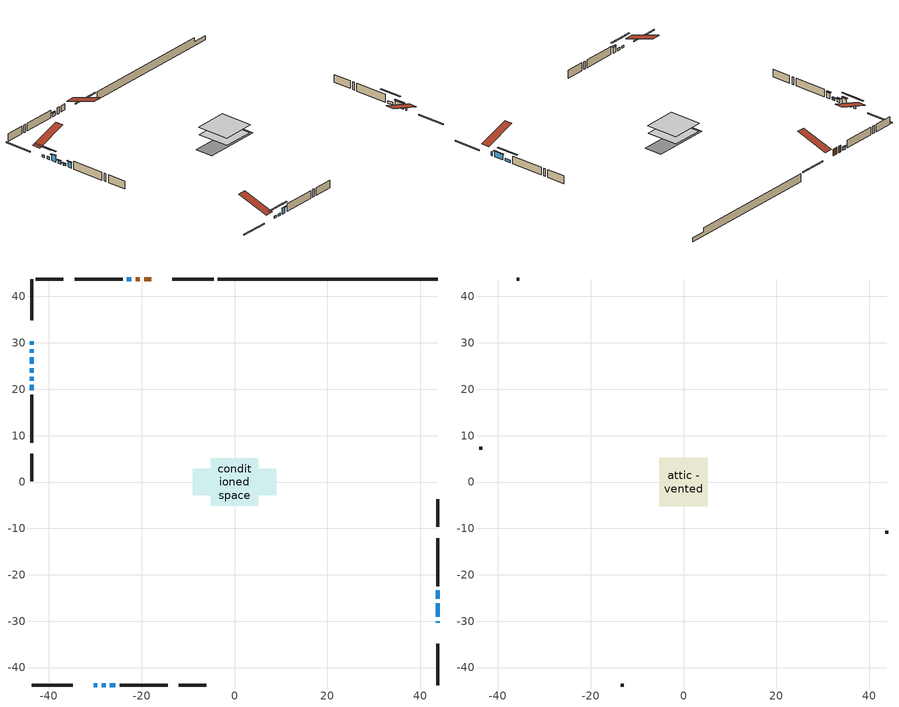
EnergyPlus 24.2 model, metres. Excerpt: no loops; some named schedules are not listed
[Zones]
conditioned space
 floor adiabatic (AdiabaticFloorConstruction): -5.09,-5.09 -5.09,5.09 5.09,5.09 5.09,-5.09 z1.3
 floor foundation (Slab1 construction): -9.03,-2.81 -9.03,2.81 9.03,2.81 9.03,-2.81 z-1.14
 wall outside (RimJoist1 construction): -4.53,43.75 -13.4,43.75 / -43.75,-43.75 -34.87,-43.75 / -43.75,43.75 -43.75,34.87 / 43.75,-43.75 43.75,-34.87 z1.3:1.6
 wall outside (AdiabaticWallConstruction 1): -17.92,43.75 -19.5,43.75 / -20.42,43.75 -21.28,43.75 z1.3:3.33
 wall outside (AdiabaticWallConstruction): 43.75,-30.35 43.75,-30 z1.3:2.52; -30.35,-43.75 -29.59,-43.75 / -43.75,30.35 -43.75,29.59 z1.3:2.04; -28.66,-43.75 -27.8,-43.75 z1.3:2.01; -43.75,28.66 -43.75,27.85 z1.3:2.12; 43.75,-29.08 43.75,-26.1 z1.3:3.03; -22.21,43.75 -23.18,43.75 / -43.75,24.54 -43.75,23.57 z1.3:2.27; -26.87,-43.75 -25.7,-43.75 / -43.75,20.93 -43.75,19.76 z1.3:3.08; -43.75,26.92 -43.75,25.47 z1.3:3.26; -43.75,22.65 -43.75,21.86 z1.3:1.86; 43.75,-25.18 43.75,-23.34 z1.3:2.09
 wall outside (Wall1 construction): -24.11,43.75 -34.45,43.75 / -24.77,-43.75 -14.43,-43.75 / -43.75,18.84 -43.75,8.49 / 43.75,-22.42 43.75,-12.07 z1.3:3.74
 wall outside (Wall3 construction): -36.9,43.75 -42.82,43.75 / -11.98,-43.75 -6.06,-43.75 / -43.75,6.04 -43.75,0.12 / 43.75,-9.62 43.75,-3.7 z1.3:3.74
 wall foundation (FoundationWall1 construction): -3.6,43.75,-1.14 -3.6,43.75,1.3 39.02,43.75,1.3 39.02,43.75,0.12 43.75,43.75,0.12 43.75,43.75,-1.14
 window (WindowConstruction 7): 43.75,-30.35 43.75,-30 z1.3:2.52
 window (WindowConstruction 9): -30.35,-43.75 -29.59,-43.75 z1.3:2.04
 window (WindowConstruction 10): -28.66,-43.75 -27.8,-43.75 z1.3:2.01
 window (WindowConstruction 11): -43.75,30.35 -43.75,29.59 z1.3:2.04
 window (WindowConstruction 12): -43.75,28.66 -43.75,27.85 z1.3:2.11
 window (WindowConstruction): 43.75,-29.08 43.75,-26.1 z1.3:3.03
 window (WindowConstruction 1): -22.21,43.75 -23.18,43.75 z1.3:2.27
 window (WindowConstruction 2): -26.87,-43.75 -25.7,-43.75 z1.3:3.08
 window (WindowConstruction 3): -43.75,26.92 -43.75,25.47 z1.3:3.26
 window (WindowConstruction 4): -43.75,24.54 -43.75,23.58 z1.3:2.27
 window (WindowConstruction 5): -43.75,22.65 -43.75,21.86 z1.3:1.86
 window (WindowConstruction 6): -43.75,20.93 -43.75,19.76 z1.3:3.08
 window (WindowConstruction 8): 43.75,-25.17 43.75,-23.35 z1.3:2.09
 door (Door): -17.92,43.75 -19.5,43.75 z1.3:3.33
 door (Door 1): -20.42,43.75 -21.28,43.75 z1.3:3.33
 ceiling adiabatic (AdiabaticFloorConstruction): 5.09,-5.09 5.09,5.09 -5.09,5.09 -5.09,-5.09 z1.3
attic - vented
 floor to conditioned space (Floor1 construction Reversed): -5.18,-5.18 -5.18,5.18 5.18,5.18 5.18,-5.18 z3.74
 wall outside (Wall2 construction): -35.38,43.75 -35.97,43.75 / -13.5,-43.75 -12.91,-43.75 / -43.75,7.56 -43.75,6.97 / 43.75,-11.14 43.75,-10.55 z1.3:3.74
 roof outside (Roof1 construction): -16.99,43.75,3.74 -16.99,33.65,7.1 -14.33,33.65,7.1 -14.33,43.75,3.74; -31.28,-43.75,3.74 -31.28,-33.65,7.1 -33.94,-33.65,7.1 -33.94,-43.75,3.74; -43.75,31.28,3.74 -33.65,31.28,7.1 -33.65,33.94,7.1 -43.75,33.94,3.74; 43.75,-31.28,3.74 33.65,-31.28,7.1 33.65,-33.94,7.1 43.75,-33.94,3.74
shading: -26.93,-43.75 -33.01,-43.75 -33.01,-44.16 -26.93,-44.16 z4.7; -25.14,-43.75 -31.32,-43.75 -31.32,-44.16 -25.14,-44.16 z4.67; -43.75,26.93 -43.75,33.01 -44.16,33.01 -44.16,26.93 z4.7; -43.75,25.19 -43.75,31.32 -44.16,31.32 -44.16,25.19 z4.77; 43.75,-25.9 43.75,-29.28 44.16,-29.28 44.16,-25.9 z3.23; -23.38,43.75 -22.01,43.75 -22.01,44.16 -23.38,44.16 z2.47; -25.5,-43.75 -27.07,-43.75 -27.07,-44.16 -25.5,-44.16 z3.28; -43.75,25.27 -43.75,27.12 -44.16,27.12 -44.16,25.27 z3.46; -43.75,23.37 -43.75,24.74 -44.16,24.74 -44.16,23.37 z2.47; -43.75,21.66 -43.75,22.85 -44.16,22.85 -44.16,21.66 z2.06; -43.75,19.56 -43.75,21.13 -44.16,21.13 -44.16,19.56 z3.28; 43.75,-20.68 43.75,-27.84 44.16,-27.84 44.16,-20.68 z4.75
[Building]
Building 1: Terrain=Suburbs
[Site:Location]
Muskoka_ON: Latitude {deg}=44.97; Longitude {deg}=-79.3; Time Zone {hr}=-5; Elevation {m}=282; Keep Site Location Information=Yes
[Site:GroundTemperature:Shallow]
1.23063, -0.843289, -1.00938, -0.0251953, 3.92574, 7.85827, 11.2676, 13.4273, 13.6107, 11.8542, 8.53183, 4.71994
[Site:WaterMainsTemperature]
Calculation Method=Schedule; Temperature Schedule=mains temperature schedule
[Material] Roughness=Rough; Thermal Absorptance=0.9
Name | Thickness {m} | Conductivity {W/m-K} | Density {kg/m3} | Specific Heat {J/kg-K} | Solar Absorptance | Visible Absorptance
asphalt or fiberglass shingles | 0.00635 | 0.162714 | 1121.4 | 1465.45 | 0.4 | 0.4
ceiling loosefill ins | 0.169333 | 0.0480833 | 16.02 | 1046.75 | 0.7 | 0.7
ceiling stud and cavity | 0.1397 | 0.826401 | 65.682 | 1177.47 | 0.7 | 0.7
concrete 4.0 in. | 0.1016 | 1.803125 | 2242.8 | 837.4 | 0.7 | 0.7
concrete 8.0 in. | 0.2032 | 1.803125 | 2242.8 | 837.4 | 0.7 | 0.7
door material | 0.04445 | 0.053851 | 512.64 | 1214.23 | 0.7 | 0.7
door material 1 | 0.04445 | 0.188738 | 512.64 | 1214.23 | 0.7 | 0.7
floor covering | 0.0127 | 0.0433444 | 54.468 | 1339.84 | 0.6 | 0.6
floor rigid ins; wall rigid ins 1 | 0.512978 | 0.029427 | 32.04 | 1214.23 | 0.7 | 0.7
floor stud and cavity | 0.1397 | 1.75129 | 37.0049 | 1207.88 | 0.7 | 0.7
furniture material conditioned space 1 | 0.1524 | 0.115458 | 640.8 | 1214.23 | 0.6 | 0.6
gypsum board | 0.0127 | 0.160291 | 801 | 837.4 | 0.6 | 0.6
osb sheathing 0.5 in. | 0.0127 | 0.115458 | 512.64 | 1214.23 | 0.7 | 0.7
osb sheathing 0.75 in. | 0.01905 | 0.115458 | 512.64 | 1214.23 | 0.7 | 0.7
osb sheathing 2.0 in. | 0.0508 | 0.115458 | 512.64 | 1214.23 | 0.7 | 0.7
rim joist rigid ins; wall rigid ins | 0.051816 | 0.029427 | 32.04 | 1214.23 | 0.7 | 0.7
rim joist stud and cavity | 0.0508 | 0.0402046 | 125.044 | 1163.47 | 0.6 | 0.6
wall stud and cavity | 0.1397 | 0.193984 | 139.0536 | 1170.24 | 0.7 | 0.7
wall stud and cavity 1 | 0.0889 | 6.9971 | 50.32683 | 1063.81 | 0.6 | 0.6
wall stud and cavity 2 | 0.1397 | 0.255425 | 139.0536 | 1170.24 | 0.7 | 0.7
wall stud and cavity 3 | 0.0889 | 0.380278 | 52.3479 | 1209.89 | 0.7 | 0.7
wall stud and cavity 4 | 0.0889 | 0.391764 | 83.0341 | 1211.67 | 0.7 | 0.7
wood siding | 0.0254 | 0.102417 | 544.68 | 1172.36 | 0.4 | 0.4
wood siding 1 | 0.00254 | 0.102417 | 544.68 | 1172.36 | 0.4 | 0.4
wood siding 2; wood siding 3; wood siding 4 | 0.0254 | 0.102417 | 544.68 | 1172.36 | 0.7 | 0.7
[WindowMaterial:SimpleGlazingSystem]
Name | U-Factor {W/m2-K} | Solar Heat Gain Coefficient
WindowMaterial | 2.03386 | 0.66
WindowMaterial 1 | 2.217259 | 0.6
WindowMaterial 10 | 3.30573 | 0.62
WindowMaterial 2 | 2.11733 | 0.63
WindowMaterial 3 | 2.08155 | 0.65
WindowMaterial 4 | 2.3558 | 0.55
WindowMaterial 5 | 1.828316 | 0.39
WindowMaterial 6 | 2.25928 | 0.59
WindowMaterial 7 | 2.30186 | 0.57
WindowMaterial 8 | 2.28767 | 0.58
WindowMaterial 9 | 3.30573 | 0.61
[Construction]
AdiabaticFloorConstruction: floor stud and cavity, floor rigid ins, osb sheathing 0.75 in., floor covering
AdiabaticWallConstruction: wood siding 3, wall rigid ins 1, wall stud and cavity 3, gypsum board
AdiabaticWallConstruction 1: wood siding 4, wall rigid ins 1, wall stud and cavity 3, gypsum board
Door: door material
Door 1: door material 1
Floor1 construction Reversed: gypsum board, ceiling stud and cavity, ceiling loosefill ins
FoundationWall1 construction: concrete 8.0 in.
furniture construction conditioned space 1: furniture material conditioned space 1
PartitionWallConstruction: gypsum board, wall stud and cavity 4, gypsum board
RimJoist1 construction: wood siding 2, rim joist rigid ins, osb sheathing 2.0 in., rim joist stud and cavity
Roof1 construction: asphalt or fiberglass shingles
Slab1 construction: concrete 4.0 in.
Wall1 construction: wood siding, wall rigid ins, osb sheathing 0.5 in., wall stud and cavity, gypsum board
Wall2 construction: wood siding 1, wall stud and cavity 1
Wall3 construction: wood siding, wall rigid ins, osb sheathing 0.5 in., wall stud and cavity 2, gypsum board
WindowConstruction: WindowMaterial
WindowConstruction 1; WindowConstruction 4: WindowMaterial 1
WindowConstruction 10: WindowMaterial 8
WindowConstruction 11: WindowMaterial 9
WindowConstruction 12: WindowMaterial 10
WindowConstruction 2; WindowConstruction 6: WindowMaterial 2
WindowConstruction 3: WindowMaterial 3
WindowConstruction 5: WindowMaterial 4
WindowConstruction 7: WindowMaterial 5
WindowConstruction 8: WindowMaterial 6
WindowConstruction 9: WindowMaterial 7
[Zone] Multiplier=1; Part of Total Floor Area=Yes
Name | Volume {m3}
attic - vented | 58.7519
conditioned space | 535.1
[Space]
Name | Zone | Volume {m3}
attic - vented 1 | attic - vented | 58.7519
conditioned space 1 | conditioned space | 535.1
[ZoneInfiltration:EffectiveLeakageArea]
infil attic - vented 1: Zone or Space=attic - vented 1; Schedule=Always On Discrete; Effective Air Leakage Area {cm2}=4373.29; Stack Coefficient=0.000403654; Wind Coefficient=1.35745e-05
[ZoneMixing]
whole house fan mix: Zone or Space=attic - vented; Schedule=Always On Continuous; Design Flow Rate Calculation Method=Flow/Zone; Design Flow Rate {m3/s}=0; Source Zone or Space=conditioned space
[SurfaceProperty:ExposedFoundationPerimeter]
Slab1: Exposed Perimeter Calculation Method=TotalExposedPerimeter; Total Exposed Perimeter {m}=47.347
[InternalMass] Zone or ZoneList=conditioned space; Space or SpaceList=conditioned space 1
Name | Construction | Surface Area {m2}
furniture mass conditioned space 1 | furniture construction conditioned space 1 | 82.0959
partition wall mass | PartitionWallConstruction | 205.24
[Lights]
interior lighting: Zone or ZoneList or Space or SpaceList=conditioned space 1; Schedule=interior lighting schedule; Design Level Calculation Method=LightingLevel; Lighting Level {W}=343.2; Return Air Fraction=0; Fraction Radiant=0.6; Fraction Visible=0.2; Fraction Replaceable=1
[People]
occupants: Zone or ZoneList or Space or SpaceList=conditioned space 1; Number of People Schedule=occupants schedule; Number of People Calculation Method=People; Number of People=3; Fraction Radiant=0.314171; Sensible Heat Fraction=0.56303; Activity Level Schedule=occupants activity schedule; Carbon Dioxide Generation Rate {m3/s-W}=0; Enable ASHRAE 55 Comfort Warnings=No; Mean Radiant Temperature Calculation Type=EnclosureAveraged
[ElectricEquipment] Zone or ZoneList or Space or SpaceList=conditioned space 1; Design Level Calculation Method=EquipmentLevel
Name | Schedule | Design Level {W} | Fraction Latent | Fraction Radiant | Fraction Lost
clothes dryer | clothes dryer schedule | 140.772 | 0.015 | 0.081 | 0.85
clothes washer | clothes washer schedule | 32.1985 | 0.03 | 0.162 | 0.7
cooking range | cooking range schedule | 215.147 | 0.08 | 0.432 | 0.2
dishwasher | dishwasher schedule | 66.8632 | 0.3 | 0.18 | 0.4
fridge | fridge schedule | 72.9452 | 0 | 0.6 | 0
mech vent house fan | mech vent house fan schedule | 0.95 | 0 | 0 | 1
mech vent house fan cfis | mech vent house fan cfis schedule | 0 | 0 | 0 | 0
misc plug loads | misc plug loads schedule | 494.7 | 0.045 | 0.513 | 0.1
whole house fan | Always On Discrete | 0 | 0 | 0 | 1
[OtherEquipment] Zone or ZoneList or Space or SpaceList=conditioned space 1; Design Level Calculation Method=EquipmentLevel
Name | Fuel Type | Schedule | Design Level {W} | Fraction Latent | Fraction Radiant | Fraction Lost
clothes dryer 1 | Electricity | clothes dryer schedule | 0 | 0.015 | 0.081 | 0.85
cooking range 1 | Electricity | cooking range schedule | 0 | 0.08 | 0.432 | 0.2
general water use latent | None | general water use schedule | 62.594 | 1 | 0 | 0
general water use sensible | None | general water use schedule | -61.6891 | 0 | 0.6 | 0
mech vent house fan latent load | None | Always On Discrete | 0 | 1 | 0 | 0
mech vent house fan sensible load | None | Always On Discrete | 0 | 0 | 0 | 0
water heater energy adjustment1 | Electricity | Always On Discrete | 0.01 | 0 | 0 | 1
[ZoneInfiltration:DesignFlowRate] Zone or ZoneList or Space or SpaceList=conditioned space 1; Schedule=Always On Discrete; Design Flow Rate Calculation Method=Flow/Zone; Design Flow Rate {m3/s}=0
infil flow; natural vent flow; whole house fan flow
[ZoneControl:Thermostat]
conditioned space Thermostat: Zone or ZoneList=conditioned space; Control Type Schedule=conditioned space Thermostat Schedule; Control 1=conditioned space temperature setpoint; Temperature Difference Between Cutout And Setpoint {deltaC}=0
[ThermostatSetpoint:DualSetpoint]
conditioned space temperature setpoint: Heating Setpoint Temperature Schedule=heating setpoint; Cooling Setpoint Temperature Schedule=cooling setpoint
[Zone equipment]
conditioned space: electric baseboard
[Foundation:Kiva]
Foundation Kiva 1: Initial Indoor Air Temperature {C}=18; Wall Height Above Grade {m}=1.299972; Wall Depth Below Slab {m}=0.2032
[Foundation:Kiva:Settings]
Soil Conductivity {W/m-K}=0.849921; Soil Density {kg/m3}=1842.3; Soil Specific Heat {J/kg-K}=418.7; Ground Solar Absorptivity=0.9; Ground Thermal Absorptivity=0.9; Ground Surface Roughness {m}=0.03; Far-Field Width {m}=40; Deep-Ground Boundary Condition=ZeroFlux; Deep-Ground Depth {m}=40; Minimum Cell Dimension {m}=0.2; Maximum Cell Growth Coefficient=3; Simulation Timestep=Timestep
[Exterior:Lights]
exterior lighting: Schedule=exterior lighting schedule; Design Level {W}=75.6
[EnergyManagementSystem:Sensor] Output:Variable or Output:Meter Index Key=conditioned space
Name | Output:Variable or Output:Meter
conditioned_space_clg_unmet_s | Zone Cooling Setpoint Not Met Time
conditioned_space_htg_unmet_s | Zone Heating Setpoint Not Met Time
fridge_tin_s; tin_s; tin_s_1 | Zone Mean Air Temperature
tout_s | Zone Outdoor Air Drybulb Temperature
win_s | Zone Air Humidity Ratio
[Schedule:Constant]
Name | Hourly Value
Always On Continuous; mech vent house fan schedule; mech vent house fan cfis schedule; Always On Discrete | 1
occupants activity schedule | 117.228
fridge schedule | 0
[Schedule:Week:Daily]
interior lighting schedule Week Rule - Jan1-Jan27: interior lighting schedule day, interior lighting schedule day, interior lighting schedule day, interior lighting schedule day, interior lighting schedule day, interior lighting schedule day, interior lighting schedule day, interior lighting schedule default day, interior lighting schedule default day, interior lighting schedule default day, interior lighting schedule default day, interior lighting schedule default day
interior lighting schedule Week Rule - Jan28-Feb3: interior lighting schedule day, interior lighting schedule day, interior lighting schedule day, interior lighting schedule day, interior lighting schedule day 1, interior lighting schedule day 1, interior lighting schedule day 1, interior lighting schedule default day, interior lighting schedule default day, interior lighting schedule default day, interior lighting schedule default day, interior lighting schedule default day
interior lighting schedule Week Rule - Feb4-Feb24: interior lighting schedule day 1, interior lighting schedule day 1, interior lighting schedule day 1, interior lighting schedule day 1, interior lighting schedule day 1, interior lighting schedule day 1, interior lighting schedule day 1, interior lighting schedule default day, interior lighting schedule default day, interior lighting schedule default day, interior lighting schedule default day, interior lighting schedule default day
interior lighting schedule Week Rule - Feb25-Mar3: interior lighting schedule day 1, interior lighting schedule day 1, interior lighting schedule day 1, interior lighting schedule day 1, interior lighting schedule day 2, interior lighting schedule day 2, interior lighting schedule day 2, interior lighting schedule default day, interior lighting schedule default day, interior lighting schedule default day, interior lighting schedule default day, interior lighting schedule default day
interior lighting schedule Week Rule - Mar4-Mar31: interior lighting schedule day 2, interior lighting schedule day 2, interior lighting schedule day 2, interior lighting schedule day 2, interior lighting schedule day 2, interior lighting schedule day 2, interior lighting schedule day 2, interior lighting schedule default day, interior lighting schedule default day, interior lighting schedule default day, interior lighting schedule default day, interior lighting schedule default day
interior lighting schedule Week Rule - Apr1-Apr28: interior lighting schedule day 3, interior lighting schedule day 3, interior lighting schedule day 3, interior lighting schedule day 3, interior lighting schedule day 3, interior lighting schedule day 3, interior lighting schedule day 3, interior lighting schedule default day, interior lighting schedule default day, interior lighting schedule default day, interior lighting schedule default day, interior lighting schedule default day
interior lighting schedule Week Rule - Apr29-May5: interior lighting schedule day 3, interior lighting schedule day 3, interior lighting schedule day 4, interior lighting schedule day 4, interior lighting schedule day 4, interior lighting schedule day 4, interior lighting schedule day 4, interior lighting schedule default day, interior lighting schedule default day, interior lighting schedule default day, interior lighting schedule default day, interior lighting schedule default day
interior lighting schedule Week Rule - May6-May26: interior lighting schedule day 4, interior lighting schedule day 4, interior lighting schedule day 4, interior lighting schedule day 4, interior lighting schedule day 4, interior lighting schedule day 4, interior lighting schedule day 4, interior lighting schedule default day, interior lighting schedule default day, interior lighting schedule default day, interior lighting schedule default day, interior lighting schedule default day
interior lighting schedule Week Rule - May27-Jun2: interior lighting schedule day 4, interior lighting schedule day 4, interior lighting schedule day 4, interior lighting schedule day 4, interior lighting schedule day 4, interior lighting schedule day 5, interior lighting schedule day 5, interior lighting schedule default day, interior lighting schedule default day, interior lighting schedule default day, interior lighting schedule default day, interior lighting schedule default day
interior lighting schedule Week Rule - Jun3-Jun30: interior lighting schedule day 5, interior lighting schedule day 5, interior lighting schedule day 5, interior lighting schedule day 5, interior lighting schedule day 5, interior lighting schedule day 5, interior lighting schedule day 5, interior lighting schedule default day, interior lighting schedule default day, interior lighting schedule default day, interior lighting schedule default day, interior lighting schedule default day
interior lighting schedule Week Rule - Jul1-Jul28: interior lighting schedule day 6, interior lighting schedule day 6, interior lighting schedule day 6, interior lighting schedule day 6, interior lighting schedule day 6, interior lighting schedule day 6, interior lighting schedule day 6, interior lighting schedule default day, interior lighting schedule default day, interior lighting schedule default day, interior lighting schedule default day, interior lighting schedule default day
interior lighting schedule Week Rule - Jul29-Aug4: interior lighting schedule day 6, interior lighting schedule day 6, interior lighting schedule day 6, interior lighting schedule day 7, interior lighting schedule day 7, interior lighting schedule day 7, interior lighting schedule day 7, interior lighting schedule default day, interior lighting schedule default day, interior lighting schedule default day, interior lighting schedule default day, interior lighting schedule default day
interior lighting schedule Week Rule - Aug5-Aug25: interior lighting schedule day 7, interior lighting schedule day 7, interior lighting schedule day 7, interior lighting schedule day 7, interior lighting schedule day 7, interior lighting schedule day 7, interior lighting schedule day 7, interior lighting schedule default day, interior lighting schedule default day, interior lighting schedule default day, interior lighting schedule default day, interior lighting schedule default day
interior lighting schedule Week Rule - Aug26-Sep1: interior lighting schedule day 7, interior lighting schedule day 7, interior lighting schedule day 7, interior lighting schedule day 7, interior lighting schedule day 7, interior lighting schedule day 7, interior lighting schedule day 8, interior lighting schedule default day, interior lighting schedule default day, interior lighting schedule default day, interior lighting schedule default day, interior lighting schedule default day
interior lighting schedule Week Rule - Sep2-Sep29: interior lighting schedule day 8, interior lighting schedule day 8, interior lighting schedule day 8, interior lighting schedule day 8, interior lighting schedule day 8, interior lighting schedule day 8, interior lighting schedule day 8, interior lighting schedule default day, interior lighting schedule default day, interior lighting schedule default day, interior lighting schedule default day, interior lighting schedule default day
interior lighting schedule Week Rule - Sep30-Oct6: interior lighting schedule day 8, interior lighting schedule day 9, interior lighting schedule day 9, interior lighting schedule day 9, interior lighting schedule day 9, interior lighting schedule day 9, interior lighting schedule day 9, interior lighting schedule default day, interior lighting schedule default day, interior lighting schedule default day, interior lighting schedule default day, interior lighting schedule default day
interior lighting schedule Week Rule - Oct7-Oct27: interior lighting schedule day 9, interior lighting schedule day 9, interior lighting schedule day 9, interior lighting schedule day 9, interior lighting schedule day 9, interior lighting schedule day 9, interior lighting schedule day 9, interior lighting schedule default day, interior lighting schedule default day, interior lighting schedule default day, interior lighting schedule default day, interior lighting schedule default day
interior lighting schedule Week Rule - Oct28-Nov3: interior lighting schedule day 9, interior lighting schedule day 9, interior lighting schedule day 9, interior lighting schedule day 9, interior lighting schedule day 10, interior lighting schedule day 10, interior lighting schedule day 10, interior lighting schedule default day, interior lighting schedule default day, interior lighting schedule default day, interior lighting schedule default day, interior lighting schedule default day
interior lighting schedule Week Rule - Nov4-Nov24: interior lighting schedule day 10, interior lighting schedule day 10, interior lighting schedule day 10, interior lighting schedule day 10, interior lighting schedule day 10, interior lighting schedule day 10, interior lighting schedule day 10, interior lighting schedule default day, interior lighting schedule default day, interior lighting schedule default day, interior lighting schedule default day, interior lighting schedule default day
interior lighting schedule Week Rule - Nov25-Dec1: interior lighting schedule day 10, interior lighting schedule day 10, interior lighting schedule day 10, interior lighting schedule day 10, interior lighting schedule day 10, interior lighting schedule day 10, interior lighting schedule day 11, interior lighting schedule default day, interior lighting schedule default day, interior lighting schedule default day, interior lighting schedule default day, interior lighting schedule default day
interior lighting schedule Week Rule - Dec2-Dec31: interior lighting schedule day 11, interior lighting schedule day 11, interior lighting schedule day 11, interior lighting schedule day 11, interior lighting schedule day 11, interior lighting schedule day 11, interior lighting schedule day 11, interior lighting schedule default day, interior lighting schedule default day, interior lighting schedule default day, interior lighting schedule default day, interior lighting schedule default day
occupants schedule Week Rule - Jan1-Dec31: occupants schedule day, occupants schedule day, occupants schedule day, occupants schedule day, occupants schedule day, occupants schedule day, occupants schedule day, occupants schedule default day, occupants schedule default day, occupants schedule default day, occupants schedule default day, occupants schedule default day
clothes dryer schedule Week Rule - Jan1-Dec31: clothes dryer schedule day, clothes dryer schedule day, clothes dryer schedule day, clothes dryer schedule day, clothes dryer schedule day, clothes dryer schedule day, clothes dryer schedule day, clothes dryer schedule default day, clothes dryer schedule default day, clothes dryer schedule default day, clothes dryer schedule default day, clothes dryer schedule default day
clothes washer schedule Week Rule - Jan1-Dec31: clothes washer schedule day, clothes washer schedule day, clothes washer schedule day, clothes washer schedule day, clothes washer schedule day, clothes washer schedule day, clothes washer schedule day, clothes washer schedule default day, clothes washer schedule default day, clothes washer schedule default day, clothes washer schedule default day, clothes washer schedule default day
cooking range schedule Week Rule - Jan1-Dec31: cooking range schedule day, cooking range schedule day, cooking range schedule day, cooking range schedule day, cooking range schedule day, cooking range schedule day, cooking range schedule day, cooking range schedule default day, cooking range schedule default day, cooking range schedule default day, cooking range schedule default day, cooking range schedule default day
dishwasher schedule Week Rule - Jan1-Dec31: dishwasher schedule day, dishwasher schedule day, dishwasher schedule day, dishwasher schedule day, dishwasher schedule day, dishwasher schedule day, dishwasher schedule day, dishwasher schedule default day, dishwasher schedule default day, dishwasher schedule default day, dishwasher schedule default day, dishwasher schedule default day
misc plug loads schedule Week Rule - Jan1-Dec31: misc plug loads schedule day, misc plug loads schedule day, misc plug loads schedule day, misc plug loads schedule day, misc plug loads schedule day, misc plug loads schedule day, misc plug loads schedule day, misc plug loads schedule default day, misc plug loads schedule default day, misc plug loads schedule default day, misc plug loads schedule default day, misc plug loads schedule default day
general water use schedule Week Rule - Jan1-Dec31: general water use schedule day, general water use schedule day, general water use schedule day, general water use schedule day, general water use schedule day, general water use schedule day, general water use schedule day, general water use schedule default day, general water use schedule default day, general water use schedule default day, general water use schedule default day, general water use schedule default day
exterior lighting schedule Week Rule - Jan1-Jan27: exterior lighting schedule day, exterior lighting schedule day, exterior lighting schedule day, exterior lighting schedule day, exterior lighting schedule day, exterior lighting schedule day, exterior lighting schedule day, exterior lighting schedule default day, exterior lighting schedule default day, exterior lighting schedule default day, exterior lighting schedule default day, exterior lighting schedule default day
exterior lighting schedule Week Rule - Jan28-Feb3: exterior lighting schedule day, exterior lighting schedule day, exterior lighting schedule day, exterior lighting schedule day, exterior lighting schedule day 1, exterior lighting schedule day 1, exterior lighting schedule day 1, exterior lighting schedule default day, exterior lighting schedule default day, exterior lighting schedule default day, exterior lighting schedule default day, exterior lighting schedule default day
exterior lighting schedule Week Rule - Feb4-Feb24: exterior lighting schedule day 1, exterior lighting schedule day 1, exterior lighting schedule day 1, exterior lighting schedule day 1, exterior lighting schedule day 1, exterior lighting schedule day 1, exterior lighting schedule day 1, exterior lighting schedule default day, exterior lighting schedule default day, exterior lighting schedule default day, exterior lighting schedule default day, exterior lighting schedule default day
exterior lighting schedule Week Rule - Feb25-Mar3: exterior lighting schedule day 1, exterior lighting schedule day 1, exterior lighting schedule day 1, exterior lighting schedule day 1, exterior lighting schedule day 2, exterior lighting schedule day 2, exterior lighting schedule day 2, exterior lighting schedule default day, exterior lighting schedule default day, exterior lighting schedule default day, exterior lighting schedule default day, exterior lighting schedule default day
exterior lighting schedule Week Rule - Mar4-Mar31: exterior lighting schedule day 2, exterior lighting schedule day 2, exterior lighting schedule day 2, exterior lighting schedule day 2, exterior lighting schedule day 2, exterior lighting schedule day 2, exterior lighting schedule day 2, exterior lighting schedule default day, exterior lighting schedule default day, exterior lighting schedule default day, exterior lighting schedule default day, exterior lighting schedule default day
exterior lighting schedule Week Rule - Apr1-Apr28: exterior lighting schedule day 3, exterior lighting schedule day 3, exterior lighting schedule day 3, exterior lighting schedule day 3, exterior lighting schedule day 3, exterior lighting schedule day 3, exterior lighting schedule day 3, exterior lighting schedule default day, exterior lighting schedule default day, exterior lighting schedule default day, exterior lighting schedule default day, exterior lighting schedule default day
exterior lighting schedule Week Rule - Apr29-May5: exterior lighting schedule day 3, exterior lighting schedule day 3, exterior lighting schedule day 4, exterior lighting schedule day 4, exterior lighting schedule day 4, exterior lighting schedule day 4, exterior lighting schedule day 4, exterior lighting schedule default day, exterior lighting schedule default day, exterior lighting schedule default day, exterior lighting schedule default day, exterior lighting schedule default day
exterior lighting schedule Week Rule - May6-May26: exterior lighting schedule day 4, exterior lighting schedule day 4, exterior lighting schedule day 4, exterior lighting schedule day 4, exterior lighting schedule day 4, exterior lighting schedule day 4, exterior lighting schedule day 4, exterior lighting schedule default day, exterior lighting schedule default day, exterior lighting schedule default day, exterior lighting schedule default day, exterior lighting schedule default day
exterior lighting schedule Week Rule - May27-Jun2: exterior lighting schedule day 4, exterior lighting schedule day 4, exterior lighting schedule day 4, exterior lighting schedule day 4, exterior lighting schedule day 4, exterior lighting schedule day 5, exterior lighting schedule day 5, exterior lighting schedule default day, exterior lighting schedule default day, exterior lighting schedule default day, exterior lighting schedule default day, exterior lighting schedule default day
exterior lighting schedule Week Rule - Jun3-Jun30: exterior lighting schedule day 5, exterior lighting schedule day 5, exterior lighting schedule day 5, exterior lighting schedule day 5, exterior lighting schedule day 5, exterior lighting schedule day 5, exterior lighting schedule day 5, exterior lighting schedule default day, exterior lighting schedule default day, exterior lighting schedule default day, exterior lighting schedule default day, exterior lighting schedule default day
exterior lighting schedule Week Rule - Jul1-Jul28: exterior lighting schedule day 6, exterior lighting schedule day 6, exterior lighting schedule day 6, exterior lighting schedule day 6, exterior lighting schedule day 6, exterior lighting schedule day 6, exterior lighting schedule day 6, exterior lighting schedule default day, exterior lighting schedule default day, exterior lighting schedule default day, exterior lighting schedule default day, exterior lighting schedule default day
exterior lighting schedule Week Rule - Jul29-Aug4: exterior lighting schedule day 6, exterior lighting schedule day 6, exterior lighting schedule day 6, exterior lighting schedule day 7, exterior lighting schedule day 7, exterior lighting schedule day 7, exterior lighting schedule day 7, exterior lighting schedule default day, exterior lighting schedule default day, exterior lighting schedule default day, exterior lighting schedule default day, exterior lighting schedule default day
exterior lighting schedule Week Rule - Aug5-Aug25: exterior lighting schedule day 7, exterior lighting schedule day 7, exterior lighting schedule day 7, exterior lighting schedule day 7, exterior lighting schedule day 7, exterior lighting schedule day 7, exterior lighting schedule day 7, exterior lighting schedule default day, exterior lighting schedule default day, exterior lighting schedule default day, exterior lighting schedule default day, exterior lighting schedule default day
exterior lighting schedule Week Rule - Aug26-Sep1: exterior lighting schedule day 7, exterior lighting schedule day 7, exterior lighting schedule day 7, exterior lighting schedule day 7, exterior lighting schedule day 7, exterior lighting schedule day 7, exterior lighting schedule day 8, exterior lighting schedule default day, exterior lighting schedule default day, exterior lighting schedule default day, exterior lighting schedule default day, exterior lighting schedule default day
exterior lighting schedule Week Rule - Sep2-Sep29: exterior lighting schedule day 8, exterior lighting schedule day 8, exterior lighting schedule day 8, exterior lighting schedule day 8, exterior lighting schedule day 8, exterior lighting schedule day 8, exterior lighting schedule day 8, exterior lighting schedule default day, exterior lighting schedule default day, exterior lighting schedule default day, exterior lighting schedule default day, exterior lighting schedule default day
exterior lighting schedule Week Rule - Sep30-Oct6: exterior lighting schedule day 8, exterior lighting schedule day 9, exterior lighting schedule day 9, exterior lighting schedule day 9, exterior lighting schedule day 9, exterior lighting schedule day 9, exterior lighting schedule day 9, exterior lighting schedule default day, exterior lighting schedule default day, exterior lighting schedule default day, exterior lighting schedule default day, exterior lighting schedule default day
exterior lighting schedule Week Rule - Oct7-Oct27: exterior lighting schedule day 9, exterior lighting schedule day 9, exterior lighting schedule day 9, exterior lighting schedule day 9, exterior lighting schedule day 9, exterior lighting schedule day 9, exterior lighting schedule day 9, exterior lighting schedule default day, exterior lighting schedule default day, exterior lighting schedule default day, exterior lighting schedule default day, exterior lighting schedule default day
[Schedule:Year]
interior lighting schedule: interior lighting schedule Week Rule - Jan1-Jan27, 1, 1, 1, 27, interior lighting schedule Week Rule - Jan28-Feb3, 1, 28, 2, 3, interior lighting schedule Week Rule - Feb4-Feb24, 2, 4, 2, 24, interior lighting schedule Week Rule - Feb25-Mar3, 2, 25, 3, 3, interior lighting schedule Week Rule - Mar4-Mar31, 3, 4, 3, 31, interior lighting schedule Week Rule - Apr1-Apr28, 4, 1, 4, 28, interior lighting schedule Week Rule - Apr29-May5, 4, 29, 5, 5, interior lighting schedule Week Rule - May6-May26, 5, 6, 5, 26, interior lighting schedule Week Rule - May27-Jun2, 5, 27, 6, 2, interior lighting schedule Week Rule - Jun3-Jun30, 6, 3, 6, 30, interior lighting schedule Week Rule - Jul1-Jul28, 7, 1, 7, 28, interior lighting schedule Week Rule - Jul29-Aug4, 7, 29, 8, 4, interior lighting schedule Week Rule - Aug5-Aug25, 8, 5, 8, 25, interior lighting schedule Week Rule - Aug26-Sep1, 8, 26, 9, 1, interior lighting schedule Week Rule - Sep2-Sep29, 9, 2, 9, 29, interior lighting schedule Week Rule - Sep30-Oct6, 9, 30, 10, 6, interior lighting schedule Week Rule - Oct7-Oct27, 10, 7, 10, 27, interior lighting schedule Week Rule - Oct28-Nov3, 10, 28, 11, 3, interior lighting schedule Week Rule - Nov4-Nov24, 11, 4, 11, 24, interior lighting schedule Week Rule - Nov25-Dec1, 11, 25, 12, 1, interior lighting schedule Week Rule - Dec2-Dec31, 12, 2, 12, 31
occupants schedule: occupants schedule Week Rule - Jan1-Dec31, 1, 1, 12, 31
clothes dryer schedule: clothes dryer schedule Week Rule - Jan1-Dec31, 1, 1, 12, 31
clothes washer schedule: clothes washer schedule Week Rule - Jan1-Dec31, 1, 1, 12, 31
cooking range schedule: cooking range schedule Week Rule - Jan1-Dec31, 1, 1, 12, 31
dishwasher schedule: dishwasher schedule Week Rule - Jan1-Dec31, 1, 1, 12, 31
misc plug loads schedule: misc plug loads schedule Week Rule - Jan1-Dec31, 1, 1, 12, 31
general water use schedule: general water use schedule Week Rule - Jan1-Dec31, 1, 1, 12, 31
exterior lighting schedule: exterior lighting schedule Week Rule - Jan1-Jan27, 1, 1, 1, 27, exterior lighting schedule Week Rule - Jan28-Feb3, 1, 28, 2, 3, exterior lighting schedule Week Rule - Feb4-Feb24, 2, 4, 2, 24, exterior lighting schedule Week Rule - Feb25-Mar3, 2, 25, 3, 3, exterior lighting schedule Week Rule - Mar4-Mar31, 3, 4, 3, 31, exterior lighting schedule Week Rule - Apr1-Apr28, 4, 1, 4, 28, exterior lighting schedule Week Rule - Apr29-May5, 4, 29, 5, 5, exterior lighting schedule Week Rule - May6-May26, 5, 6, 5, 26, exterior lighting schedule Week Rule - May27-Jun2, 5, 27, 6, 2, exterior lighting schedule Week Rule - Jun3-Jun30, 6, 3, 6, 30, exterior lighting schedule Week Rule - Jul1-Jul28, 7, 1, 7, 28, exterior lighting schedule Week Rule - Jul29-Aug4, 7, 29, 8, 4, exterior lighting schedule Week Rule - Aug5-Aug25, 8, 5, 8, 25, exterior lighting schedule Week Rule - Aug26-Sep1, 8, 26, 9, 1, exterior lighting schedule Week Rule - Sep2-Sep29, 9, 2, 9, 29, exterior lighting schedule Week Rule - Sep30-Oct6, 9, 30, 10, 6, exterior lighting schedule Week Rule - Oct7-Oct27, 10, 7, 10, 27, exterior lighting schedule Week Rule - Oct28-Nov3, 10, 28, 11, 3, exterior lighting schedule Week Rule - Nov4-Nov24, 11, 4, 11, 24, exterior lighting schedule Week Rule - Nov25-Dec1, 11, 25, 12, 1, exterior lighting schedule Week Rule - Dec2-Dec31, 12, 2, 12, 31
[Schedule:Compact]
conditioned space Thermostat Schedule: Through: 12/31, For: AllDays, Until: 24:00, 4
mains temperature schedule: Through: 01/01, For: AllDays, Until: 24:00, 6.015, Through: 01/02, For: AllDays, Until: 24:00, 5.94667, Through: 01/03, For: AllDays, Until: 24:00, 5.87889, Through: 01/04, For: AllDays, Until: 24:00, 5.81278, Through: 01/05, For: AllDays, Until: 24:00, 5.74722, Through: 01/06, For: AllDays, Until: 24:00, 5.68333, Through: 01/07, For: AllDays, Until: 24:00, 5.62, Through: 01/08, For: AllDays, Until: 24:00, 5.55833, Through: 01/09, For: AllDays, Until: 24:00, 5.49722, Through: 01/10, For: AllDays, Until: 24:00, 5.43778, Through: 01/11, For: AllDays, Until: 24:00, 5.37944, Through: 01/12, For: AllDays, Until: 24:00, 5.32222, Through: 01/13, For: AllDays, Until: 24:00, 5.26611, Through: 01/14, For: AllDays, Until: 24:00, 5.21111, Through: 01/15, For: AllDays, Until: 24:00, 5.15778, Through: 01/16, For: AllDays, Until: 24:00, 5.10556, Through: 01/17, For: AllDays, Until: 24:00, 5.055, Through: 01/18, For: AllDays, Until: 24:00, 5.005, Through: 01/19, For: AllDays, Until: 24:00, 4.95667, Through: 01/20, For: AllDays, Until: 24:00, 4.91, Through: 01/21, For: AllDays, Until: 24:00, 4.86444, Through: 01/22, For: AllDays, Until: 24:00, 4.82, Through: 01/23, For: AllDays, Until: 24:00, 4.77722, Through: 01/24, For: AllDays, Until: 24:00, 4.73611, Through: 01/25, For: AllDays, Until: 24:00, 4.69556, Through: 01/26, For: AllDays, Until: 24:00, 4.65722, Through: 01/27, For: AllDays, Until: 24:00, 4.62, Through: 01/28, For: AllDays, Until: 24:00, 4.58389, Through: 01/29, For: AllDays, Until: 24:00, 4.55, Through: 01/30, For: AllDays, Until: 24:00, 4.51667, Through: 01/31, For: AllDays, Until: 24:00, 4.48556, Through: 02/01, For: AllDays, Until: 24:00, 4.45556, Through: 02/02, For: AllDays, Until: 24:00, 4.42722, Through: 02/03, For: AllDays, Until: 24:00, 4.4, Through: 02/04, For: AllDays, Until: 24:00, 4.375, Through: 02/05, For: AllDays, Until: 24:00, 4.35056, Through: 02/06, For: AllDays, Until: 24:00, 4.32833, Through: 02/07, For: AllDays, Until: 24:00, 4.30722, Through: 02/08, For: AllDays, Until: 24:00, 4.28833, Through: 02/09, For: AllDays, Until: 24:00, 4.27, Through: 02/10, For: AllDays, Until: 24:00, 4.25389, Through: 02/11, For: AllDays, Until: 24:00, 4.23944, Through: 02/12, For: AllDays, Until: 24:00, 4.22611, Through: 02/13, For: AllDays, Until: 24:00, 4.21444, Through: 02/14, For: AllDays, Until: 24:00, 4.20444, Through: 02/15, For: AllDays, Until: 24:00, 4.19556, Through: 02/16, For: AllDays, Until: 24:00, 4.18889, Through: 02/17, For: AllDays, Until: 24:00, 4.18333, Through: 02/18, For: AllDays, Until: 24:00, 4.17944, Through: 02/19, For: AllDays, Until: 24:00, 4.17722, Through: 02/20, For: AllDays, Until: 24:00, 4.17667, Through: 02/21, For: AllDays, Until: 24:00, 4.17722, Through: 02/22, For: AllDays, Until: 24:00, 4.18, Through: 02/23, For: AllDays, Until: 24:00, 4.18389, Through: 02/24, For: AllDays, Until: 24:00, 4.18944, Through: 02/25, For: AllDays, Until: 24:00, 4.19667, Through: 02/26, For: AllDays, Until: 24:00, 4.205, Through: 02/27, For: AllDays, Until: 24:00, 4.21556, Through: 02/28, For: AllDays, Until: 24:00, 4.22722, Through: 03/01, For: AllDays, Until: 24:00, 4.24056, Through: 03/02, For: AllDays, Until: 24:00, 4.25556, Through: 03/03, For: AllDays, Until: 24:00, 4.27167, Through: 03/04, For: AllDays, Until: 24:00, 4.29, Through: 03/05, For: AllDays, Until: 24:00, 4.30944, Through: 03/06, For: AllDays, Until: 24:00, 4.33056, Through: 03/07, For: AllDays, Until: 24:00, 4.35278, Through: 03/08, For: AllDays, Until: 24:00, 4.37722, Through: 03/09, For: AllDays, Until: 24:00, 4.40278, Through: 03/10, For: AllDays, Until: 24:00, 4.43, Through: 03/11, For: AllDays, Until: 24:00, 4.45833, Through: 03/12, For: AllDays, Until: 24:00, 4.48833, Through: 03/13, For: AllDays, Until: 24:00, 4.52, Through: 03/14, For: AllDays, Until: 24:00, 4.55278, Through: 03/15, For: AllDays, Until: 24:00, 4.58722, Through: 03/16, For: AllDays, Until: 24:00, 4.62333, Through: 03/17, For: AllDays, Until: 24:00, 4.66056, Through: 03/18, For: AllDays, Until: 24:00, 4.69944, Through: 03/19, For: AllDays, Until: 24:00, 4.73944, Through: 03/20, For: AllDays, Until: 24:00, 4.78111, Through: 03/21, For: AllDays, Until: 24:00, 4.82444, Through: 03/22, For: AllDays, Until: 24:00, 4.86833, Through: 03/23, For: AllDays, Until: 24:00, 4.91444, Through: 03/24, For: AllDays, Until: 24:00, 4.96111, Through: 03/25, For: AllDays, Until: 24:00, 5.01, Through: 03/26, For: AllDays, Until: 24:00, 5.05944, Through: 03/27, For: AllDays, Until: 24:00, 5.11056, Through: 03/28, For: AllDays, Until: 24:00, 5.16278, Through: 03/29, For: AllDays, Until: 24:00, 5.21667, Through: 03/30, For: AllDays, Until: 24:00, 5.27111, Through: 03/31, For: AllDays, Until: 24:00, 5.32722, Through: 04/01, For: AllDays, Until: 24:00, 5.38444, Through: 04/02, For: AllDays, Until: 24:00, 5.44333, Through: 04/03, For: AllDays, Until: 24:00, 5.50278, Through: 04/04, For: AllDays, Until: 24:00, 5.56389, Through: 04/05, For: AllDays, Until: 24:00, 5.62611, Through: 04/06, For: AllDays, Until: 24:00, 5.68889, Through: 04/07, For: AllDays, Until: 24:00, 5.75333, Through: 04/08, For: AllDays, Until: 24:00, 5.81889, Through: 04/09, For: AllDays, Until: 24:00, 5.88556, Through: 04/10, For: AllDays, Until: 24:00, 5.95278, Through: 04/11, For: AllDays, Until: 24:00, 6.02167, Through: 04/12, For: AllDays, Until: 24:00, 6.09111, Through: 04/13, For: AllDays, Until: 24:00, 6.16167, Through: 04/14, For: AllDays, Until: 24:00, 6.23333, Through: 04/15, For: AllDays, Until: 24:00, 6.30611, Through: 04/16, For: AllDays, Until: 24:00, 6.37944, Through: 04/17, For: AllDays, Until: 24:00, 6.45389, Through: 04/18, For: AllDays, Until: 24:00, 6.52944, Through: 04/19, For: AllDays, Until: 24:00, 6.60556, Through: 04/20, For: AllDays, Until: 24:00, 6.68222, Through: 04/21, For: AllDays, Until: 24:00, 6.76, Through: 04/22, For: AllDays, Until: 24:00, 6.83889, Through: 04/23, For: AllDays, Until: 24:00, 6.91833, Through: 04/24, For: AllDays, Until: 24:00, 6.99833, Through: 04/25, For: AllDays, Until: 24:00, 7.07944, Through: 04/26, For: AllDays, Until: 24:00, 7.16111, Through: 04/27, For: AllDays, Until: 24:00, 7.24333, Through: 04/28, For: AllDays, Until: 24:00, 7.32667, Through: 04/29, For: AllDays, Until: 24:00, 7.41, Through: 04/30, For: AllDays, Until: 24:00, 7.49444, Through: 05/01, For: AllDays, Until: 24:00, 7.57889, Through: 05/02, For: AllDays, Until: 24:00, 7.66444, Through: 05/03, For: AllDays, Until: 24:00, 7.75056, Through: 05/04, For: AllDays, Until: 24:00, 7.83667, Through: 05/05, For: AllDays, Until: 24:00, 7.92389, Through: 05/06, For: AllDays, Until: 24:00, 8.01111, Through: 05/07, For: AllDays, Until: 24:00, 8.09889, Through: 05/08, For: AllDays, Until: 24:00, 8.18722, Through: 05/09, For: AllDays, Until: 24:00, 8.27556, Through: 05/10, For: AllDays, Until: 24:00, 8.36444, Through: 05/11, For: AllDays, Until: 24:00, 8.45389, Through: 05/12, For: AllDays, Until: 24:00, 8.54333, Through: 05/13, For: AllDays, Until: 24:00, 8.63333, Through: 05/14, For: AllDays, Until: 24:00, 8.72333, Through: 05/15, For: AllDays, Until: 24:00, 8.81333, Through: 05/16, For: AllDays, Until: 24:00, 8.90389, Through: 05/17, For: AllDays, Until: 24:00, 8.99444, Through: 05/18, For: AllDays, Until: 24:00, 9.08556, Through: 05/19, For: AllDays, Until: 24:00, 9.17611, Through: 05/20, For: AllDays, Until: 24:00, 9.26722, Through: 05/21, For: AllDays, Until: 24:00, 9.35833, Through: 05/22, For: AllDays, Until: 24:00, 9.44944, Through: 05/23, For: AllDays, Until: 24:00, 9.54056, Through: 05/24, For: AllDays, Until: 24:00, 9.63167, Through: 05/25, For: AllDays, Until: 24:00, 9.72278, Through: 05/26, For: AllDays, Until: 24:00, 9.81389, Through: 05/27, For: AllDays, Until: 24:00, 9.90444, Through: 05/28, For: AllDays, Until: 24:00, 9.995, Through: 05/29, For: AllDays, Until: 24:00, 10.0861, Through: 05/30, For: AllDays, Until: 24:00, 10.1761, Through: 05/31, For: AllDays, Until: 24:00, 10.2667, Through: 06/01, For: AllDays, Until: 24:00, 10.3561, Through: 06/02, For: AllDays, Until: 24:00, 10.4461, Through: 06/03, For: AllDays, Until: 24:00, 10.5356, Through: 06/04, For: AllDays, Until: 24:00, 10.6244, Through: 06/05, For: AllDays, Until: 24:00, 10.7133, Through: 06/06, For: AllDays, Until: 24:00, 10.8017, Through: 06/07, For: AllDays, Until: 24:00, 10.8894, Through: 06/08, For: AllDays, Until: 24:00, 10.9772, Through: 06/09, For: AllDays, Until: 24:00, 11.0644, Through: 06/10, For: AllDays, Until: 24:00, 11.1511, Through: 06/11, For: AllDays, Until: 24:00, 11.2372, Through: 06/12, For: AllDays, Until: 24:00, 11.3228, Through: 06/13, For: AllDays, Until: 24:00, 11.4078, Through: 06/14, For: AllDays, Until: 24:00, 11.4922, Through: 06/15, For: AllDays, Until: 24:00, 11.5761, Through: 06/16, For: AllDays, Until: 24:00, 11.6594, Through: 06/17, For: AllDays, Until: 24:00, 11.7422, Through: 06/18, For: AllDays, Until: 24:00, 11.8239, Through: 06/19, For: AllDays, Until: 24:00, 11.905, Through: 06/20, For: AllDays, Until: 24:00, 11.9856, Through: 06/21, For: AllDays, Until: 24:00, 12.0656, Through: 06/22, For: AllDays, Until: 24:00, 12.1444, Through: 06/23, For: AllDays, Until: 24:00, 12.2228, Through: 06/24, For: AllDays, Until: 24:00, 12.3, Through: 06/25, For: AllDays, Until: 24:00, 12.3767, Through: 06/26, For: AllDays, Until: 24:00, 12.4528, Through: 06/27, For: AllDays, Until: 24:00, 12.5272, Through: 06/28, For: AllDays, Until: 24:00, 12.6011, Through: 06/29, For: AllDays, Until: 24:00, 12.6744, Through: 06/30, For: AllDays, Until: 24:00, 12.7461, Through: 07/01, For: AllDays, Until: 24:00, 12.8172, Through: 07/02, For: AllDays, Until: 24:00, 12.8872, Through: 07/03, For: AllDays, Until: 24:00, 12.9567, Through: 07/04, For: AllDays, Until: 24:00, 13.0244, Through: 07/05, For: AllDays, Until: 24:00, 13.0917, Through: 07/06, For: AllDays, Until: 24:00, 13.1578, Through: 07/07, For: AllDays, Until: 24:00, 13.2222, Through: 07/08, For: AllDays, Until: 24:00, 13.2861, Through: 07/09, For: AllDays, Until: 24:00, 13.3489, Through: 07/10, For: AllDays, Until: 24:00, 13.41, Through: 07/11, For: AllDays, Until: 24:00, 13.4706, Through: 07/12, For: AllDays, Until: 24:00, 13.5294, Through: 07/13, For: AllDays, Until: 24:00, 13.5872, Through: 07/14, For: AllDays, Until: 24:00, 13.6439, Through: 07/15, For: AllDays, Until: 24:00, 13.6994, Through: 07/16, For: AllDays, Until: 24:00, 13.7539, Through: 07/17, For: AllDays, Until: 24:00, 13.8067, Through: 07/18, For: AllDays, Until: 24:00, 13.8583, Through: 07/19, For: AllDays, Until: 24:00, 13.9083, Through: 07/20, For: AllDays, Until: 24:00, 13.9578, Through: 07/21, For: AllDays, Until: 24:00, 14.005, Through: 07/22, For: AllDays, Until: 24:00, 14.0517, Through: 07/23, For: AllDays, Until: 24:00, 14.0967, Through: 07/24, For: AllDays, Until: 24:00, 14.14, Through: 07/25, For: AllDays, Until: 24:00, 14.1822, Through: 07/26, For: AllDays, Until: 24:00, 14.2233, Through: 07/27, For: AllDays, Until: 24:00, 14.2628, Through: 07/28, For: AllDays, Until: 24:00, 14.3006, Through: 07/29, For: AllDays, Until: 24:00, 14.3372, Through: 07/30, For: AllDays, Until: 24:00, 14.3722, Through: 07/31, For: AllDays, Until: 24:00, 14.4061, Through: 08/01, For: AllDays, Until: 24:00, 14.4383, Through: 08/02, For: AllDays, Until: 24:00, 14.4689, Through: 08/03, For: AllDays, Until: 24:00, 14.4983, Through: 08/04, For: AllDays, Until: 24:00, 14.5261, Through: 08/05, For: AllDays, Until: 24:00, 14.5522, Through: 08/06, For: AllDays, Until: 24:00, 14.5772, Through: 08/07, For: AllDays, Until: 24:00, 14.6006, Through: 08/08, For: AllDays, Until: 24:00, 14.6222, Through: 08/09, For: AllDays, Until: 24:00, 14.6422, Through: 08/10, For: AllDays, Until: 24:00, 14.6611, Through: 08/11, For: AllDays, Until: 24:00, 14.6783, Through: 08/12, For: AllDays, Until: 24:00, 14.6939, Through: 08/13, For: AllDays, Until: 24:00, 14.7078, Through: 08/14, For: AllDays, Until: 24:00, 14.7206, Through: 08/15, For: AllDays, Until: 24:00, 14.7317, Through: 08/16, For: AllDays, Until: 24:00, 14.7406, Through: 08/17, For: AllDays, Until: 24:00, 14.7489, Through: 08/18, For: AllDays, Until: 24:00, 14.755, Through: 08/19, For: AllDays, Until: 24:00, 14.7594, Through: 08/20, For: AllDays, Until: 24:00, 14.7628, Through: 08/21, For: AllDays, Until: 24:00, 14.7644, Through: 08/22, For: AllDays, Until: 24:00, 14.7644, Through: 08/23, For: AllDays, Until: 24:00, 14.7628, Through: 08/24, For: AllDays, Until: 24:00, 14.7594, Through: 08/25, For: AllDays, Until: 24:00, 14.755, Through: 08/26, For: AllDays, Until: 24:00, 14.7489, Through: 08/27, For: AllDays, Until: 24:00, 14.7411, Through: 08/28, For: AllDays, Until: 24:00, 14.7317, Through: 08/29, For: AllDays, Until: 24:00, 14.7206, Through: 08/30, For: AllDays, Until: 24:00, 14.7083, Through: 08/31, For: AllDays, Until: 24:00, 14.6939, Through: 09/01, For: AllDays, Until: 24:00, 14.6783, Through: 09/02, For: AllDays, Until: 24:00, 14.6617, Through: 09/03, For: AllDays, Until: 24:00, 14.6428, Through: 09/04, For: AllDays, Until: 24:00, 14.6228, Through: 09/05, For: AllDays, Until: 24:00, 14.6006, Through: 09/06, For: AllDays, Until: 24:00, 14.5778, Through: 09/07, For: AllDays, Until: 24:00, 14.5528, Through: 09/08, For: AllDays, Until: 24:00, 14.5267, Through: 09/09, For: AllDays, Until: 24:00, 14.4989, Through: 09/10, For: AllDays, Until: 24:00, 14.4694, Through: 09/11, For: AllDays, Until: 24:00, 14.4389, Through: 09/12, For: AllDays, Until: 24:00, 14.4067, Through: 09/13, For: AllDays, Until: 24:00, 14.3728, Through: 09/14, For: AllDays, Until: 24:00, 14.3378, Through: 09/15, For: AllDays, Until: 24:00, 14.3011, Through: 09/16, For: AllDays, Until: 24:00, 14.2633, Through: 09/17, For: AllDays, Until: 24:00, 14.2239, Through: 09/18, For: AllDays, Until: 24:00, 14.1833, Through: 09/19, For: AllDays, Until: 24:00, 14.1411, Through: 09/20, For: AllDays, Until: 24:00, 14.0972, Through: 09/21, For: AllDays, Until: 24:00, 14.0522, Through: 09/22, For: AllDays, Until: 24:00, 14.0061, Through: 09/23, For: AllDays, Until: 24:00, 13.9583, Through: 09/24, For: AllDays, Until: 24:00, 13.9094, Through: 09/25, For: AllDays, Until: 24:00, 13.8589, Through: 09/26, For: AllDays, Until: 24:00, 13.8072, Through: 09/27, For: AllDays, Until: 24:00, 13.7544, Through: 09/28, For: AllDays, Until: 24:00, 13.7006, Through: 09/29, For: AllDays, Until: 24:00, 13.645, Through: 09/30, For: AllDays, Until: 24:00, 13.5883, Through: 10/01, For: AllDays, Until: 24:00, 13.5306, Through: 10/02, For: AllDays, Until: 24:00, 13.4717, Through: 10/03, For: AllDays, Until: 24:00, 13.4111, Through: 10/04, For: AllDays, Until: 24:00, 13.35, Through: 10/05, For: AllDays, Until: 24:00, 13.2872, Through: 10/06, For: AllDays, Until: 24:00, 13.2233, Through: 10/07, For: AllDays, Until: 24:00, 13.1589, Through: 10/08, For: AllDays, Until: 24:00, 13.0928, Through: 10/09, For: AllDays, Until: 24:00, 13.0256, Through: 10/10, For: AllDays, Until: 24:00, 12.9578, Through: 10/11, For: AllDays, Until: 24:00, 12.8889, Through: 10/12, For: AllDays, Until: 24:00, 12.8189, Through: 10/13, For: AllDays, Until: 24:00, 12.7478, Through: 10/14, For: AllDays, Until: 24:00, 12.6756, Through: 10/15, For: AllDays, Until: 24:00, 12.6028, Through: 10/16, For: AllDays, Until: 24:00, 12.5289, Through: 10/17, For: AllDays, Until: 24:00, 12.4539, Through: 10/18, For: AllDays, Until: 24:00, 12.3783, Through: 10/19, For: AllDays, Until: 24:00, 12.3017, Through: 10/20, For: AllDays, Until: 24:00, 12.2244, Through: 10/21, For: AllDays, Until: 24:00, 12.1461, Through: 10/22, For: AllDays, Until: 24:00, 12.0672, Through: 10/23, For: AllDays, Until: 24:00, 11.9872, Through: 10/24, For: AllDays, Until: 24:00, 11.9067, Through: 10/25, For: AllDays, Until: 24:00, 11.8256, Through: 10/26, For: AllDays, Until: 24:00, 11.7433, Through: 10/27, For: AllDays, Until: 24:00, 11.6611, Through: 10/28, For: AllDays, Until: 24:00, 11.5778, Through: 10/29, For: AllDays, Until: 24:00, 11.4939, Through: 10/30, For: AllDays, Until: 24:00, 11.4094, Through: 10/31, For: AllDays, Until: 24:00, 11.3244, Through: 11/01, For: AllDays, Until: 24:00, 11.2383, Through: 11/02, For: AllDays, Until: 24:00, 11.1522, Through: 11/03, For: AllDays, Until: 24:00, 11.0656, Through: 11/04, For: AllDays, Until: 24:00, 10.9789, Through: 11/05, For: AllDays, Until: 24:00, 10.8911, Through: 11/06, For: AllDays, Until: 24:00, 10.8033, Through: 11/07, For: AllDays, Until: 24:00, 10.715, Through: 11/08, For: AllDays, Until: 24:00, 10.6261, Through: 11/09, For: AllDays, Until: 24:00, 10.5372, Through: 11/10, For: AllDays, Until: 24:00, 10.4478, Through: 11/11, For: AllDays, Until: 24:00, 10.3578, Through: 11/12, For: AllDays, Until: 24:00, 10.2678, Through: 11/13, For: AllDays, Until: 24:00, 10.1778, Through: 11/14, For: AllDays, Until: 24:00, 10.0872, Through: 11/15, For: AllDays, Until: 24:00, 9.99667, Through: 11/16, For: AllDays, Until: 24:00, 9.90611, Through: 11/17, For: AllDays, Until: 24:00, 9.81556, Through: 11/18, For: AllDays, Until: 24:00, 9.72444, Through: 11/19, For: AllDays, Until: 24:00, 9.63333, Through: 11/20, For: AllDays, Until: 24:00, 9.54222, Through: 11/21, For: AllDays, Until: 24:00, 9.45111, Through: 11/22, For: AllDays, Until: 24:00, 9.36, Through: 11/23, For: AllDays, Until: 24:00, 9.26889, Through: 11/24, For: AllDays, Until: 24:00, 9.17778, Through: 11/25, For: AllDays, Until: 24:00, 9.08722, Through: 11/26, For: AllDays, Until: 24:00, 8.99611, Through: 11/27, For: AllDays, Until: 24:00, 8.90556, Through: 11/28, For: AllDays, Until: 24:00, 8.815, Through: 11/29, For: AllDays, Until: 24:00, 8.725, Through: 11/30, For: AllDays, Until: 24:00, 8.63444, Through: 12/01, For: AllDays, Until: 24:00, 8.545, Through: 12/02, For: AllDays, Until: 24:00, 8.45556, Through: 12/03, For: AllDays, Until: 24:00, 8.36611, Through: 12/04, For: AllDays, Until: 24:00, 8.27722, Through: 12/05, For: AllDays, Until: 24:00, 8.18833, Through: 12/06, For: AllDays, Until: 24:00, 8.10056, Through: 12/07, For: AllDays, Until: 24:00, 8.01278, Through: 12/08, For: AllDays, Until: 24:00, 7.925, Through: 12/09, For: AllDays, Until: 24:00, 7.83833, Through: 12/10, For: AllDays, Until: 24:00, 7.75167, Through: 12/11, For: AllDays, Until: 24:00, 7.66611, Through: 12/12, For: AllDays, Until: 24:00, 7.58056, Through: 12/13, For: AllDays, Until: 24:00, 7.49556, Through: 12/14, For: AllDays, Until: 24:00, 7.41167, Through: 12/15, For: AllDays, Until: 24:00, 7.32778, Through: 12/16, For: AllDays, Until: 24:00, 7.245, Through: 12/17, For: AllDays, Until: 24:00, 7.16278, Through: 12/18, For: AllDays, Until: 24:00, 7.08111, Through: 12/19, For: AllDays, Until: 24:00, 7, Through: 12/20, For: AllDays, Until: 24:00, 6.92, Through: 12/21, For: AllDays, Until: 24:00, 6.84056, Through: 12/22, For: AllDays, Until: 24:00, 6.76167, Through: 12/23, For: AllDays, Until: 24:00, 6.68389, Through: 12/24, For: AllDays, Until: 24:00, 6.60667, Through: 12/25, For: AllDays, Until: 24:00, 6.53056, Through: 12/26, For: AllDays, Until: 24:00, 6.455, Through: 12/27, For: AllDays, Until: 24:00, 6.38056, Through: 12/28, For: AllDays, Until: 24:00, 6.30722, Through: 12/29, For: AllDays, Until: 24:00, 6.23444, Through: 12/30, For: AllDays, Until: 24:00, 6.16278, Through: 12/31, For: AllDays, Until: 24:00, 6.09222
